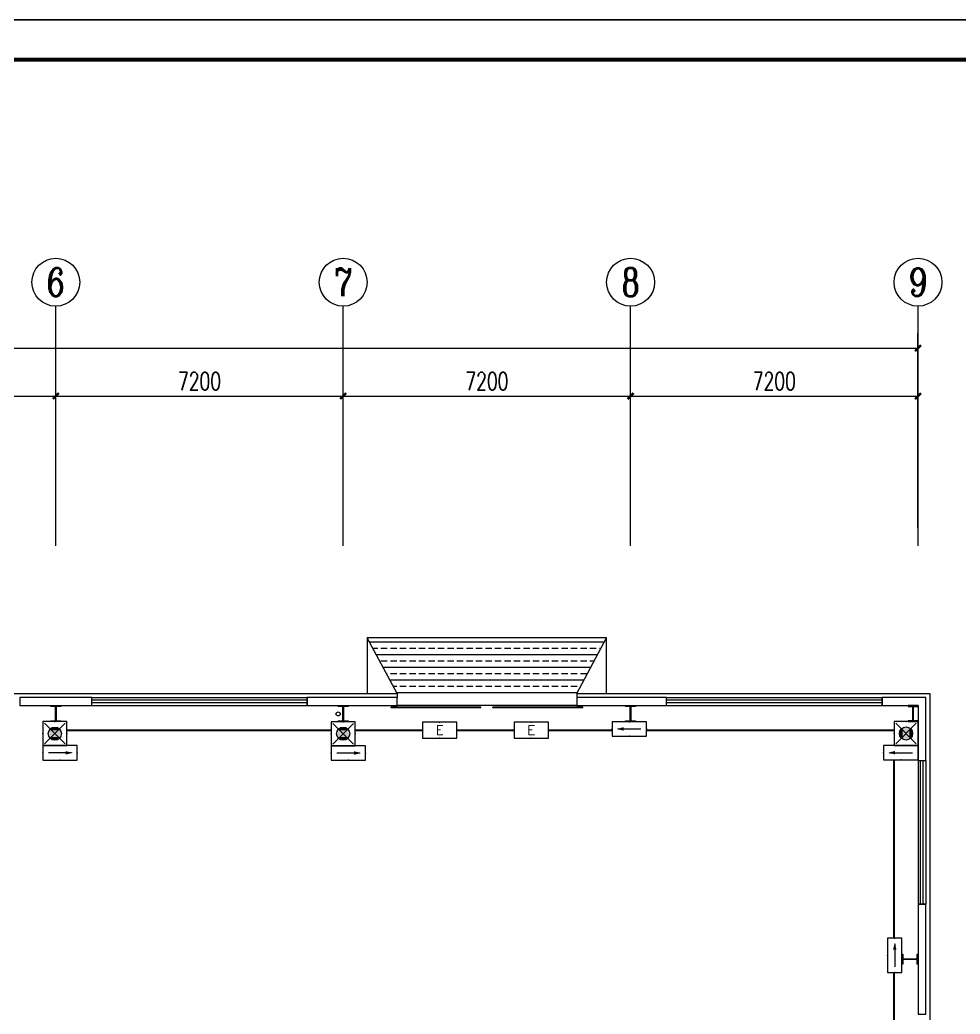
# Model space of a CAD drawing. Extents: x 12152 to 491505, y 111028 to 412681.
# Drawn here: x 190997 to 214552, y 206269 to 231162 of the extents above; entities that cross this region are included whole.
import ezdxf
from ezdxf.enums import TextEntityAlignment as Align

# ---------------------------------------------------------------- set-up
doc = ezdxf.new("R2010")
doc.units = 0
doc.header["$LTSCALE"] = 1000
doc.header["$MEASUREMENT"] = 0
doc.linetypes.add('DASH', pattern=[0.35, 0.25, -0.1])
for name, color, linetype in [('AXIS', 3, 'Continuous'), ('AXIS_TEXT', 7, 'Continuous'), ('COLUMN', 9, 'Continuous'), ('EQUIP-照明', 3, 'Continuous'), ('GROUND', 2, 'Continuous'), ('PUB_HATCH', 8, 'Continuous'), ('PUB_TITLE', 4, 'Continuous'), ('TEL_TEXT', 7, 'Continuous'), ('VPIPE-雨水', 4, 'Continuous'), ('WALL', 11, 'Continuous'), ('WINDOW', 4, 'Continuous'), ('WIRE-应急', 4, 'DASH'), ('图框(锁住)', 7, 'Continuous')]:
    doc.layers.add(name, color=color, linetype=linetype)
doc.layers.add('yichutu', color=7, linetype='Continuous', true_color=0xffffff, plot=False)
doc.styles.add('_TCH_AXIS', font='COMPLEX', dxfattribs={"bigfont": 'GBCBIG'})
doc.styles.add('_TCH_DIM_T3', font='SIMPLEX', dxfattribs={"width": 0.705882, "bigfont": 'GBCBIG'})
doc.styles.add('_TEL_DIM', font='SIMPLEX', dxfattribs={"width": 0.8, "height": 3.5, "bigfont": 'HZTXT'})
doc.styles.add('COMPLEX', font='COMPLEX')
doc.styles.get("Standard").update_dxf_attribs({"font": 'gbenor.shx', "bigfont": 'gbcbig.shx'})
doc.dimstyles.new('_TCH_ARCH&&150', dxfattribs={"dimtxt": 446.25, "dimasz": 150, "dimexe": 375, "dimexo": 450, "dimgap": 150, "dimtad": 1, "dimdec": 0, "dimzin": 0, "dimdsep": 46, "dimtxsty": '_TCH_DIM_T3', "dimblk": 'ARCHTICK', "dimcen": 0.09, "dimclrt": 7, "dimazin": 2, "dimtfac": 1, "dimtdec": 0, "dimtix": 1, "dimtmove": 2, "dimatfit": 3, "dimfxl": 1, "dimtolj": 1, "dimtzin": 0, "dimarcsym": 0})

# ---------------------------------------------------------------- blocks, each defined once
blk = doc.blocks.new('EQWEWQEWQEQEQWEQWE')
at = {"layer": 'PUB_HATCH'}
h = blk.add_hatch(dxfattribs=at)
h.set_pattern_fill('ANSI33', color=256, scale=100, angle=135, style=0)
h.set_pattern_definition([(180, (-3000, 0), (-3e-14, -317.5), []), (180, (-3158.75, 158.75), (-3e-14, -317.5), [158.75, -79.375])])
h.paths.add_polyline_path([(-2192, 1500), (-2250, 1500), (-2250, 1400), (-3000, 0), (-1326, 0)])
h.paths.add_polyline_path([(-2, 1500), (-2192, 1500), (-1326, 0), (-668, 0, 0.188853)])
h.paths.add_polyline_path([(2, 1500), (-2, 1500, -0.188853), (-668, 0), (668, 0, -0.188853)])
h.paths.add_polyline_path([(2192, 1500), (2, 1500, 0.188853), (668, 0), (1326, 0)])
h.paths.add_polyline_path([(2250, 1400), (2250, 1500), (2192, 1500), (1326, 0), (3000, 0)])
at = {"layer": 'GROUND'}
for points in [[(3000, 1400), (3000, 0), (-3000, 0), (-3000, 1400)], [(-2250, 1400), (-3000, 0)], [(2250, 1400), (3000, 0)]]:
    blk.add_lwpolyline(points, dxfattribs=at)
at = {"layer": '图框(锁住)', "color": 0}
for points in [[(-2250, 1400), (-2250, 1500)], [(2250, 1400), (2250, 1500)]]:
    blk.add_lwpolyline(points, dxfattribs=at)
blk = doc.blocks.new('_ArchTick')
at = {"color": 0, "linetype": 'ByBlock', "const_width": 0.4}
blk.add_lwpolyline([(-0.5, -0.5), (0.5, 0.5)], dxfattribs=at)
blk = doc.blocks.new('*D84')
at = {"layer": 'AXIS', "color": 0, "lineweight": -2, "transparency": 16777216}
for p, q in [((184697, 218444), (184697, 222119)), ((191897, 218444), (191897, 222119)), ((184697, 221744), (191897, 221744))]:
    blk.add_line(p, q, dxfattribs=at)
at = {"layer": 'Defpoints', "color": 0, "transparency": 16777216}
for p in [(191897, 221744), (184697, 217994), (191897, 217994)]:
    blk.add_point(p, dxfattribs=at)
at = {"layer": 'AXIS', "color": 0, "lineweight": -2, "transparency": 16777216, "xscale": 150, "yscale": 150, "zscale": 150, "rotation": 180}
blk.add_blockref('_ArchTick', (184697, 221744), dxfattribs=at)
at = {"layer": 'AXIS', "color": 0, "lineweight": -2, "transparency": 16777216, "xscale": 150, "yscale": 150, "zscale": 150}
blk.add_blockref('_ArchTick', (191897, 221744), dxfattribs=at)
at = {"layer": 'AXIS', "color": 7, "transparency": 16777216, "insert": (188297, 222117), "char_height": 446.2, "attachment_point": 5, "style": '_TCH_DIM_T3'}
blk.add_mtext('\\A1;7200', dxfattribs=at)
blk = doc.blocks.new('*D85')
at = {"layer": 'AXIS', "color": 0, "lineweight": -2, "transparency": 16777216}
for p, q in [((191897, 218444), (191897, 222119)), ((199097, 218444), (199097, 222119)), ((191897, 221744), (199097, 221744))]:
    blk.add_line(p, q, dxfattribs=at)
at = {"layer": 'Defpoints', "color": 0, "transparency": 16777216}
for p in [(199097, 221744), (191897, 217994), (199097, 217994)]:
    blk.add_point(p, dxfattribs=at)
at = {"layer": 'AXIS', "color": 0, "lineweight": -2, "transparency": 16777216, "xscale": 150, "yscale": 150, "zscale": 150, "rotation": 180}
blk.add_blockref('_ArchTick', (191897, 221744), dxfattribs=at)
at = {"layer": 'AXIS', "color": 0, "lineweight": -2, "transparency": 16777216, "xscale": 150, "yscale": 150, "zscale": 150}
blk.add_blockref('_ArchTick', (199097, 221744), dxfattribs=at)
at = {"layer": 'AXIS', "color": 7, "transparency": 16777216, "insert": (195497, 222117), "char_height": 446.2, "attachment_point": 5, "style": '_TCH_DIM_T3'}
blk.add_mtext('\\A1;7200', dxfattribs=at)
blk = doc.blocks.new('*D86')
at = {"layer": 'AXIS', "color": 0, "lineweight": -2, "transparency": 16777216}
for p, q in [((199097, 218444), (199097, 222119)), ((206297, 218444), (206297, 222119)), ((199097, 221744), (206297, 221744))]:
    blk.add_line(p, q, dxfattribs=at)
at = {"layer": 'Defpoints', "color": 0, "transparency": 16777216}
for p in [(206297, 221744), (199097, 217994), (206297, 217994)]:
    blk.add_point(p, dxfattribs=at)
at = {"layer": 'AXIS', "color": 0, "lineweight": -2, "transparency": 16777216, "xscale": 150, "yscale": 150, "zscale": 150, "rotation": 180}
blk.add_blockref('_ArchTick', (199097, 221744), dxfattribs=at)
at = {"layer": 'AXIS', "color": 0, "lineweight": -2, "transparency": 16777216, "xscale": 150, "yscale": 150, "zscale": 150}
blk.add_blockref('_ArchTick', (206297, 221744), dxfattribs=at)
at = {"layer": 'AXIS', "color": 7, "transparency": 16777216, "insert": (202697, 222117), "char_height": 446.2, "attachment_point": 5, "style": '_TCH_DIM_T3'}
blk.add_mtext('\\A1;7200', dxfattribs=at)
blk = doc.blocks.new('*D87')
at = {"layer": 'AXIS', "color": 0, "lineweight": -2, "transparency": 16777216}
for p, q in [((206297, 218444), (206297, 222119)), ((213497, 218444), (213497, 222119)), ((206297, 221744), (213497, 221744))]:
    blk.add_line(p, q, dxfattribs=at)
at = {"layer": 'Defpoints', "color": 0, "transparency": 16777216}
for p in [(213497, 221744), (206297, 217994), (213497, 217994)]:
    blk.add_point(p, dxfattribs=at)
at = {"layer": 'AXIS', "color": 0, "lineweight": -2, "transparency": 16777216, "xscale": 150, "yscale": 150, "zscale": 150, "rotation": 180}
blk.add_blockref('_ArchTick', (206297, 221744), dxfattribs=at)
at = {"layer": 'AXIS', "color": 0, "lineweight": -2, "transparency": 16777216, "xscale": 150, "yscale": 150, "zscale": 150}
blk.add_blockref('_ArchTick', (213497, 221744), dxfattribs=at)
at = {"layer": 'AXIS', "color": 7, "transparency": 16777216, "insert": (209897, 222117), "char_height": 446.2, "attachment_point": 5, "style": '_TCH_DIM_T3'}
blk.add_mtext('\\A1;7200', dxfattribs=at)
blk = doc.blocks.new('*D88')
at = {"layer": 'AXIS', "color": 0, "lineweight": -2, "transparency": 16777216}
for p, q in [((155897, 218444), (155897, 223319)), ((213497, 218444), (213497, 223319)), ((155897, 222944), (213497, 222944))]:
    blk.add_line(p, q, dxfattribs=at)
at = {"layer": 'Defpoints', "color": 0, "transparency": 16777216}
for p in [(213497, 222944), (155897, 217994), (213497, 217994)]:
    blk.add_point(p, dxfattribs=at)
at = {"layer": 'AXIS', "color": 0, "lineweight": -2, "transparency": 16777216, "xscale": 150, "yscale": 150, "zscale": 150, "rotation": 180}
blk.add_blockref('_ArchTick', (155897, 222944), dxfattribs=at)
at = {"layer": 'AXIS', "color": 0, "lineweight": -2, "transparency": 16777216, "xscale": 150, "yscale": 150, "zscale": 150}
blk.add_blockref('_ArchTick', (213497, 222944), dxfattribs=at)
at = {"layer": 'AXIS', "color": 7, "transparency": 16777216, "insert": (184697, 223317), "char_height": 446.2, "attachment_point": 5, "style": '_TCH_DIM_T3'}
blk.add_mtext('\\A1;57600', dxfattribs=at)
blk = doc.blocks.new('$DorLib2D$00000127')
at = {"color": 0, "linetype": 'Continuous'}
for p, q in [((-0.0333, 0.7949, -93.75), (-0.5333, 0.7949, -93.75)), ((-0.5333, 0.7949, -93.75), (-0.5333, 0.6904, -93.75)), ((-0.0333, 0.7949, -93.75), (-0.0333, 0.6904, -93.75)), ((0.0333, 0.7949, -93.75), (0.0333, 0.6904, -93.75)), ((0.5333, 0.7949, -93.75), (0.0333, 0.7949, -93.75)), ((0.5333, 0.7949, -93.75), (0.5333, 0.6904, -93.75)), ((-0.0333, 0.6904, -93.75), (-0.5333, 0.6904, -93.75)), ((0.5333, 0.6904, -93.75), (0.0333, 0.6904, -93.75)), ((0.5, 0.5, -93.75), (-0.5, 0.5, -93.75))]:
    blk.add_line(p, q, dxfattribs=at)
blk = doc.blocks.new('$TCHSYS$WIN2D')
for p, q in [((-0.5, 0.5), (0.5, 0.5)), ((-0.5, 0.5), (-0.5, -0.5)), ((0.5, 0.5), (0.5, -0.5)), ((0.5, 0.1667), (-0.5, 0.1667)), ((0.5, -0.1667), (-0.5, -0.1667)), ((-0.5, -0.5), (0.5, -0.5))]:
    blk.add_line(p, q)
blk = doc.blocks.new('_AXISO')
blk.add_circle((0, 0), 0.5)
at = {"layer": 'AXIS_TEXT', "style": 'COMPLEX', "width": 1.041667}
blk.add_attdef('A', text='', height=0.56, dxfattribs=at).set_placement((-0.25, -0.28), (0.25, -0.28), align=Align.FIT)
blk = doc.blocks.new('$equip$00001686')
for p, q in [((0.72, 0.6), (-0.72, 0.6)), ((-0.72, 0.6), (-0.72, 0)), ((0.72, 0), (0.72, 0.6)), ((-0.72, 0), (0.72, 0))]:
    blk.add_line(p, q)
at = {"color": 7}
blk.add_line((-0.48, 0.3), (0.48, 0.3), dxfattribs=at)
for p in [(0, 0.6), (-0.72, 0.3), (0, 0), (0.72, 0.3)]:
    blk.add_point(p)
blk.add_solid([(-0.24, 0.228), (-0.528, 0.3), (-0.24, 0.372)])
at = {"layer": 'TEL_TEXT', "style": '_TEL_DIM', "flags": 1}
blk.add_attdef('A', text='', height=0.00002, dxfattribs=at).set_placement((0, 0), align=Align.MIDDLE_CENTER)
blk = doc.blocks.new('$equip$00001167')
for p, q in [((-0.429, 0.429), (0.429, -0.429)), ((-0.429, -0.429), (0.429, 0.429))]:
    blk.add_line(p, q)
blk.add_lwpolyline([(-0.5, 0.5), (-0.5, -0.5), (0.5, -0.5), (0.5, 0.5)], close=True)
blk.add_circle((0, 0), 0.275)
for p in [(0, 0.5), (-0.5, 0), (0.5, 0), (0, -0.5)]:
    blk.add_point(p)
for points in [[(-0.238, 0.137), (0.238, 0.137), (-0.275, 0), (0.275, 0)], [(-0.238, -0.137), (0.238, -0.137), (-0.275, 0), (0.275, 0)], [(-0.137, 0.238), (0.137, 0.238), (-0.238, 0.137), (0.238, 0.137)], [(0, 0.275), (0, 0.275), (-0.137, 0.238), (0.137, 0.238)], [(-0.137, -0.238), (0.137, -0.238), (-0.238, -0.137), (0.238, -0.137)], [(0, -0.275), (0, -0.275), (-0.137, -0.238), (0.137, -0.238)]]:
    blk.add_solid(points)
at = {"flags": 9}
blk.add_attdef('A', (0, 0), '', height=0.00002, dxfattribs=at)
blk = doc.blocks.new('$equip$00001776')
for p, q in [((0.72, 0.66), (-0.72, 0.66)), ((-0.72, 0.66), (-0.72, 0)), ((0.72, 0), (0.72, 0.66)), ((-0.72, 0), (0.72, 0))]:
    blk.add_line(p, q)
for p in [(0, 0.66), (-0.72, 0.33), (0, 0), (0.72, 0.33)]:
    blk.add_point(p)
at = {"color": 7, "style": '_TEL_DIM'}
blk.add_attdef('$TEXT$', text='', height=0.4, dxfattribs=at).set_placement((0, 0.33), align=Align.MIDDLE_CENTER)
at = {"color": 7, "style": '_TEL_DIM', "flags": 1}
blk.add_attdef('A', text='', height=0.00002, dxfattribs=at).set_placement((0, 0), align=Align.MIDDLE_CENTER)
blk = doc.blocks.new('yct-1051-594-105100-59400-100-1002.0')
at = {"layer": 'yichutu', "color": 7, "true_color": 0xffffff}
blk.add_lwpolyline([(0, 0), (0, 59400), (105100, 59400), (105100, 0)], close=True, dxfattribs=at)

msp = doc.modelspace()

# ---------------------------------------------------------------- linework, layer by layer
at = {"layer": 'AXIS', "color": 0}
for p, q in [((191897.1, 217994.2), (191897.1, 223994.2)), ((199097.1, 217994.2), (199097.1, 223994.2)), ((206297.1, 217994.2), (206297.1, 223994.2)), ((213497.1, 217994.2), (213497.1, 223994.2))]:
    msp.add_line(p, q, dxfattribs=at)
at = {"layer": 'COLUMN', "color": 6}
for points in [[(192022.1, 213614.2), (192022.1, 213594.2), (191772.1, 213594.2), (191772.1, 213614.2), (191887.1, 213614.2), (191887.1, 213974.2), (191772.1, 213974.2), (191772.1, 213994.2), (192022.1, 213994.2), (192022.1, 213974.2), (191907.1, 213974.2), (191907.1, 213614.2)], [(199222.1, 213614.2), (199222.1, 213594.2), (198972.1, 213594.2), (198972.1, 213614.2), (199087.1, 213614.2), (199087.1, 213974.2), (198972.1, 213974.2), (198972.1, 213994.2), (199222.1, 213994.2), (199222.1, 213974.2), (199107.1, 213974.2), (199107.1, 213614.2)], [(206422.1, 213614.2), (206422.1, 213594.2), (206172.1, 213594.2), (206172.1, 213614.2), (206287.1, 213614.2), (206287.1, 213974.2), (206172.1, 213974.2), (206172.1, 213994.2), (206422.1, 213994.2), (206422.1, 213974.2), (206307.1, 213974.2), (206307.1, 213614.2)], [(213247.1, 213614.2), (213247.1, 213594.2), (213497.1, 213594.2), (213497.1, 213614.2), (213382.1, 213614.2), (213382.1, 213974.2), (213497.1, 213974.2), (213497.1, 213994.2), (213247.1, 213994.2), (213247.1, 213974.2), (213362.1, 213974.2), (213362.1, 213614.2)], [(213117.1, 207519.2), (213097.1, 207519.2), (213097.1, 207769.2), (213117.1, 207769.2), (213117.1, 207654.2), (213477.1, 207654.2), (213477.1, 207769.2), (213497.1, 207769.2), (213497.1, 207519.2), (213477.1, 207519.2), (213477.1, 207634.2), (213117.1, 207634.2)]]:
    msp.add_lwpolyline(points, close=True, dxfattribs=at)
at = {"layer": 'PUB_TITLE', "color": 0}
msp.add_lwpolyline([(131426.1, 171762.5), (236526.1, 171762.5), (236526.1, 231162.5), (131426.1, 231162.5)], close=True, dxfattribs=at)
at = {"layer": 'PUB_TITLE', "color": 0, "const_width": 100}
msp.add_lwpolyline([(133926.1, 172762.5), (235526.1, 172762.5), (235526.1, 230162.5), (133926.1, 230162.5)], close=True, dxfattribs=at)
at = {"layer": 'VPIPE-雨水'}
msp.add_circle((198971.1, 213786), 50, dxfattribs=at)
at = {"layer": 'WALL', "color": 0}
for p, q in [((192797.1, 214194.2), (190997.1, 214194.2)), ((190997.1, 214194.2), (190997.1, 213994.2)), ((192797.1, 213994.2), (192797.1, 214194.2)), ((200447.1, 214194.2), (198197.1, 214194.2)), ((198197.1, 214194.2), (198197.1, 213994.2)), ((200447.1, 213994.2), (200447.1, 214194.2)), ((207197.1, 214194.2), (204947.1, 214194.2)), ((204947.1, 214194.2), (204947.1, 213994.2)), ((207197.1, 213994.2), (207197.1, 214194.2)), ((213697.1, 214194.2), (212597.1, 214194.2)), ((212597.1, 214194.2), (212597.1, 213994.2)), ((213697.1, 212619.2), (213697.1, 214194.2)), ((190997.1, 213994.2), (192797.1, 213994.2)), ((198197.1, 213994.2), (200447.1, 213994.2)), ((204947.1, 213994.2), (207197.1, 213994.2)), ((212597.1, 213994.2), (213497.1, 213994.2)), ((213497.1, 213994.2), (213497.1, 212619.2)), ((213497.1, 212619.2), (213697.1, 212619.2)), ((213697.1, 209019.2), (213497.1, 209019.2)), ((213497.1, 209019.2), (213497.1, 206269.2)), ((213697.1, 206269.2), (213697.1, 209019.2)), ((213497.1, 206269.2), (213697.1, 206269.2))]:
    msp.add_line(p, q, dxfattribs=at)
at = {"layer": 'WIRE-应急', "linetype": 'DASH', "const_width": 52.5}
for points in [[(192174.4, 213374.6), (198797.6, 213374.6)], [(199397.6, 213374.6), (201080.1, 213374.6)], [(201944.1, 213374.6), (203376.3, 213374.6)], [(204240.3, 213374.6), (205834.4, 213374.6)], [(206698.4, 213374.6), (212897.4, 213374.6)], [(212897.4, 208172.6), (212897.4, 212633.7)], [(212897.4, 201615.1), (212897.4, 207308.6)]]:
    msp.add_lwpolyline(points, dxfattribs=at)
at = {"layer": '图框(锁住)', "color": 0}
for points in [[(168947.1, 214294.2), (200447.1, 214294.2)], [(204947.1, 214294.2), (213797.1, 214294.2), (213797.1, 188294.2), (204947.1, 188294.2)]]:
    msp.add_lwpolyline(points, dxfattribs=at)

# ---------------------------------------------------------------- block references
at = {"layer": 'AXIS', "color": 0}
ref = msp.add_blockref('_AXISO', (191897.1, 224594.2), dxfattribs=dict(at, xscale=1200, yscale=1200, zscale=1200))
ref.add_attrib('A', '6', dxfattribs={"layer": 'AXIS_TEXT', "color": 0, "height": 698.9, "style": '_TCH_AXIS'}).set_placement((191664.1, 224244.7), (192130.1, 224244.7), align=Align.FIT)
ref = msp.add_blockref('_AXISO', (199097.1, 224594.2), dxfattribs=dict(at, xscale=1200, yscale=1200, zscale=1200))
ref.add_attrib('A', '7', dxfattribs={"layer": 'AXIS_TEXT', "color": 0, "height": 698.9, "style": '_TCH_AXIS'}).set_placement((198864.1, 224244.7), (199330.1, 224244.7), align=Align.FIT)
ref = msp.add_blockref('_AXISO', (206297.1, 224594.2), dxfattribs=dict(at, xscale=1200, yscale=1200, zscale=1200))
ref.add_attrib('A', '8', dxfattribs={"layer": 'AXIS_TEXT', "color": 0, "height": 698.9, "style": '_TCH_AXIS'}).set_placement((206064.1, 224244.7), (206530.1, 224244.7), align=Align.FIT)
ref = msp.add_blockref('_AXISO', (213497.1, 224594.2), dxfattribs=dict(at, xscale=1200, yscale=1200, zscale=1200))
ref.add_attrib('A', '9', dxfattribs={"layer": 'AXIS_TEXT', "color": 0, "height": 698.9, "style": '_TCH_AXIS'}).set_placement((213264.1, 224244.7), (213730.1, 224244.7), align=Align.FIT)
at = {"layer": 'EQUIP-照明'}
ref = msp.add_blockref('$equip$00001167', (191874.4, 213292.6), dxfattribs=dict(at, xscale=600, yscale=600, zscale=600))
ref.add_attrib('A', '自带电源事故照明灯', (191874.4, 213292.6), dxfattribs={"layer": '0', "height": 0.012, "flags": 8})
ref = msp.add_blockref('$equip$00001167', (199097.6, 213289.6), dxfattribs=dict(at, xscale=600, yscale=600, zscale=600))
ref.add_attrib('A', '自带电源事故照明灯', (199097.6, 213289.6), dxfattribs={"layer": '0', "height": 0.012, "flags": 8})
ref = msp.add_blockref('$equip$00001686', (206266.4, 213230.1), dxfattribs=dict(at, xscale=600, yscale=600, zscale=600))
ref.add_attrib('A', '单向疏散指示灯', dxfattribs={"layer": 'TEL_TEXT', "height": 0.012, "style": '_TEL_DIM'}).set_placement((206266.4, 213230.1), align=Align.MIDDLE_CENTER)
ref = msp.add_blockref('$equip$00001167', (213197.4, 213293.7), dxfattribs=dict(at, xscale=600, yscale=600, zscale=600, rotation=270))
ref.add_attrib('A', '自带电源事故照明灯', (213197.4, 213293.7), dxfattribs={"layer": '0', "height": 0.012, "flags": 8})
ref = msp.add_blockref('$equip$00001776', (201512.1, 213577.6), dxfattribs=dict(at, xscale=600, yscale=600, zscale=600, rotation=180))
ref.add_attrib('A', '安全出口标志灯', dxfattribs={"layer": '0', "color": 7, "height": 0.012, "style": '_TEL_DIM'}).set_placement((201512.1, 213577.6), align=Align.MIDDLE_CENTER)
ref.add_attrib('$TEXT$', 'E', dxfattribs={"layer": '0', "color": 7, "height": 240, "style": '_TEL_DIM'}).set_placement((201512.1, 213379.6), align=Align.MIDDLE_CENTER)
ref = msp.add_blockref('$equip$00001776', (203808.3, 213577.6), dxfattribs=dict(at, xscale=600, yscale=600, zscale=600, rotation=180))
ref.add_attrib('A', '安全出口标志灯', dxfattribs={"layer": '0', "color": 7, "height": 0.012, "style": '_TEL_DIM'}).set_placement((203808.3, 213577.6), align=Align.MIDDLE_CENTER)
ref.add_attrib('$TEXT$', 'E', dxfattribs={"layer": '0', "color": 7, "height": 240, "style": '_TEL_DIM'}).set_placement((203808.3, 213379.6), align=Align.MIDDLE_CENTER)
ref = msp.add_blockref('$equip$00001686', (192004.5, 212991.5), dxfattribs=dict(at, xscale=600, yscale=600, zscale=600, rotation=180))
ref.add_attrib('A', '单向疏散指示灯', dxfattribs={"layer": 'TEL_TEXT', "height": 0.012, "style": '_TEL_DIM'}).set_placement((192004.5, 212991.5), align=Align.MIDDLE_CENTER)
ref = msp.add_blockref('$equip$00001686', (199227.6, 212986.1), dxfattribs=dict(at, xscale=600, yscale=600, zscale=600, rotation=180))
ref.add_attrib('A', '单向疏散指示灯', dxfattribs={"layer": 'TEL_TEXT', "height": 0.012, "style": '_TEL_DIM'}).set_placement((199227.6, 212986.1), align=Align.MIDDLE_CENTER)
ref = msp.add_blockref('$equip$00001686', (213067.9, 212633.7), dxfattribs=dict(at, xscale=600, yscale=600, zscale=600))
ref.add_attrib('A', '单向疏散指示灯', dxfattribs={"layer": 'TEL_TEXT', "height": 0.012, "style": '_TEL_DIM'}).set_placement((213067.9, 212633.7), align=Align.MIDDLE_CENTER)
ref = msp.add_blockref('$equip$00001686', (212734.8, 207740.6), dxfattribs=dict(at, xscale=600, yscale=600, zscale=600, rotation=270))
ref.add_attrib('A', '单向疏散指示灯', dxfattribs={"layer": 'TEL_TEXT', "height": 0.012, "style": '_TEL_DIM'}).set_placement((212734.8, 207740.6), align=Align.MIDDLE_CENTER)
at = {"layer": 'WINDOW', "color": 0, "yscale": 200}
for name, p, xscale, zscale, rotation in [('$TCHSYS$WIN2D', (195497.1, 214094.2), -5400, -5400, 180), ('$TCHSYS$WIN2D', (209897.1, 214094.2), -5400, -5400, 180), ('$DorLib2D$00000127', (202697.1, 214094.2), -4500, -4500, 180), ('$TCHSYS$WIN2D', (213597.1, 210819.2), -3600, -3600, 90)]:
    msp.add_blockref(name, p, dxfattribs=dict(at, xscale=xscale, zscale=zscale, rotation=rotation))
at = {"layer": 'yichutu'}
msp.add_blockref('yct-1051-594-105100-59400-100-1002.0', (131426.1, 171762.5), dxfattribs=at)
at = {"layer": '图框(锁住)', "color": 0, "xscale": -1, "rotation": 180}
msp.add_blockref('EQWEWQEWQEQEQWEQWE', (202697.1, 215694.2), dxfattribs=at)

# ---------------------------------------------------------------- dimensions: what is measured, and where the dimension line sits
at = {"layer": 'AXIS', "color": 0}
for p1, p2, distance, picture, middle in [((155897.1, 217994.2), (213497.1, 217994.2), 4950, '*D88', (184697.1, 223317.3)), ((184697.1, 217994.2), (191897.1, 217994.2), 3750, '*D84', (188297.1, 222117.3)), ((191897.1, 217994.2), (199097.1, 217994.2), 3750, '*D85', (195497.1, 222117.3)), ((199097.1, 217994.2), (206297.1, 217994.2), 3750, '*D86', (202697.1, 222117.3)), ((206297.1, 217994.2), (213497.1, 217994.2), 3750, '*D87', (209897.1, 222117.3))]:
    dim = msp.add_aligned_dim(p1=p1, p2=p2, distance=distance, dimstyle='_TCH_ARCH&&150', dxfattribs=at)
    dim.commit()
    dim.dimension.update_dxf_attribs({"geometry": picture, "text_midpoint": middle})

doc.saveas('drawing.dxf')
